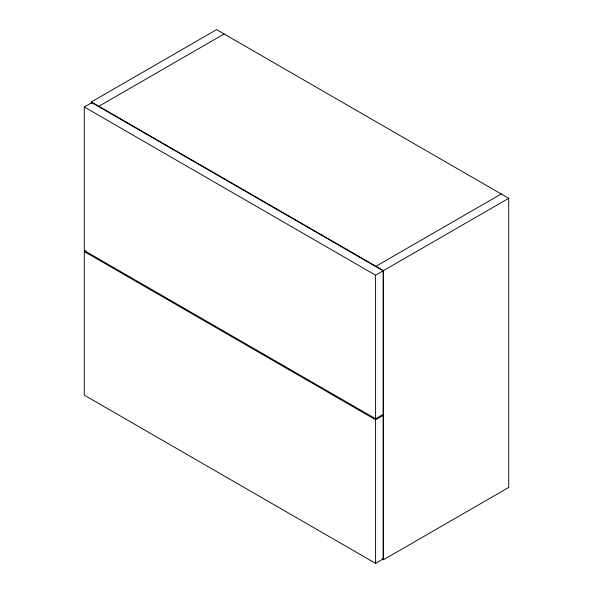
<?xml version="1.0" encoding="UTF-8"?>
<svg xmlns="http://www.w3.org/2000/svg" width="593" height="593" viewBox="0 0 593 593"><rect width="100%" height="100%" fill="white"/><g stroke="black" fill="none" stroke-linecap="round" stroke-linejoin="round"><path stroke-width="0.89" d="M91.381 103.782L91.381 101.937L216.578 29.65L508.712 198.314L508.712 487.453L383.515 559.733L382.011 558.865M84.288 106.992L91.796 102.656L383.1 270.838L383.1 414.44L375.584 418.777L84.288 250.602L84.288 106.992L375.584 275.174L383.1 270.838M98.89 106.273L224.095 33.986M84.288 251.565L375.584 419.748L383.1 415.404L383.1 559.014L375.584 563.35L84.288 395.168L84.288 251.565L85.785 250.698M375.999 266.257L501.204 193.978M91.381 101.937L383.515 270.593L508.712 198.314M383.515 270.593L383.515 559.733M375.584 275.174L375.584 418.777M375.584 419.748L375.584 563.35"/></g></svg>
